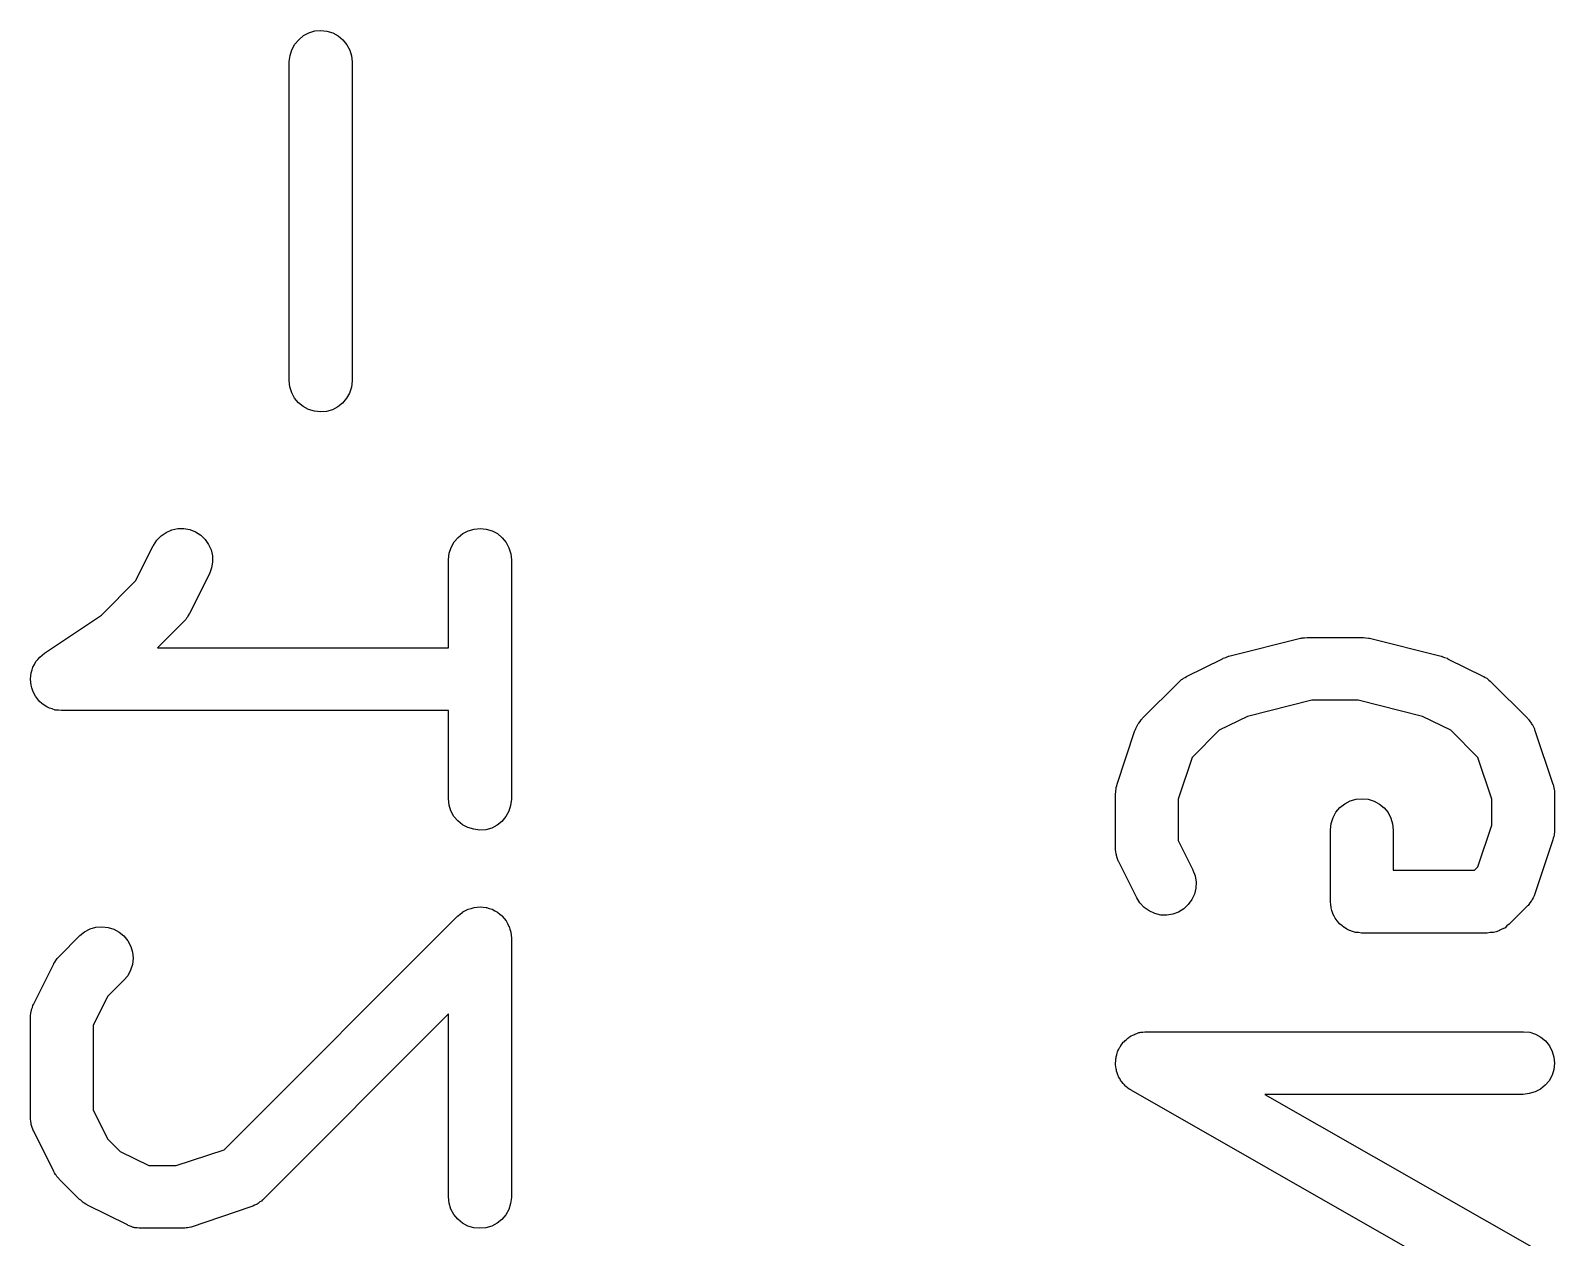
# Model space of a CAD drawing. Extents: x 57 to 139, y -149 to -36.
# Drawn here: x 85.356 to 89.001, y -146.083 to -143.197 of the extents above; entities that cross this region are included whole.
import ezdxf

# ---------------------------------------------------------------- set-up
doc = ezdxf.new("R2010")
doc.units = 0
doc.layers.add('BLACK', color=7, linetype='CONTINUOUS')

msp = doc.modelspace()

# ---------------------------------------------------------------- linework, layer by layer
at = {"layer": 'BLACK', "linetype": 'CONTINUOUS'}
for p, q in [((86.0223, -143.203), (86.0364, -143.198)), ((86.0364, -143.198), (86.051, -143.197)), ((86.051, -143.197), (86.0655, -143.199)), ((86.0655, -143.199), (86.0795, -143.203)), ((85.9815, -143.243), (85.9885, -143.23)), ((85.9885, -143.23), (85.998, -143.219)), ((85.998, -143.219), (86.0094, -143.209)), ((86.0094, -143.209), (86.0223, -143.203)), ((86.0795, -143.203), (86.0924, -143.21)), ((86.0924, -143.21), (86.1036, -143.219)), ((86.1036, -143.219), (86.1129, -143.231)), ((86.1129, -143.231), (86.1198, -143.244)), ((85.9754, -143.271), (85.9771, -143.257)), ((85.9754, -143.272), (85.9754, -143.271)), ((85.9754, -144.034), (85.9754, -143.272)), ((85.9771, -143.257), (85.9815, -143.243)), ((86.1198, -143.244), (86.124, -143.258)), ((86.124, -143.258), (86.1254, -143.272)), ((86.1254, -143.272), (86.1254, -144.034)), ((85.9769, -144.049), (85.9754, -144.034)), ((86.1254, -144.035), (86.1238, -144.05)), ((86.1254, -144.034), (86.1254, -144.035)), ((85.9811, -144.063), (85.9769, -144.049)), ((85.988, -144.076), (85.9811, -144.063)), ((86.1194, -144.064), (86.1123, -144.076)), ((86.1238, -144.05), (86.1194, -144.064)), ((85.9972, -144.087), (85.988, -144.076)), ((86.0085, -144.096), (85.9972, -144.087)), ((86.0214, -144.103), (86.0085, -144.096)), ((86.0353, -144.107), (86.0214, -144.103)), ((86.0499, -144.109), (86.0353, -144.107)), ((86.0645, -144.108), (86.0499, -144.109)), ((86.0785, -144.104), (86.0645, -144.108)), ((86.0915, -144.097), (86.0785, -144.104)), ((86.1029, -144.088), (86.0915, -144.097)), ((86.1123, -144.076), (86.1029, -144.088)), ((85.6687, -144.405), (85.6807, -144.397)), ((85.6807, -144.397), (85.6941, -144.391)), ((85.6941, -144.391), (85.7084, -144.388)), ((85.7084, -144.388), (85.7231, -144.388)), ((85.7231, -144.388), (85.7375, -144.39)), ((85.7375, -144.39), (85.7511, -144.396)), ((85.7511, -144.396), (85.7634, -144.404)), ((86.3789, -144.409), (86.3903, -144.4)), ((86.3903, -144.4), (86.4033, -144.393)), ((86.4033, -144.393), (86.4173, -144.389)), ((86.4173, -144.389), (86.4319, -144.388)), ((86.4319, -144.388), (86.4465, -144.389)), ((86.4465, -144.389), (86.4604, -144.393)), ((86.4604, -144.393), (86.4733, -144.4)), ((86.4733, -144.4), (86.4846, -144.41)), ((85.6078, -144.513), (85.65, -144.429)), ((85.65, -144.429), (85.6505, -144.428)), ((85.6505, -144.428), (85.6585, -144.416)), ((85.6585, -144.416), (85.6687, -144.405)), ((85.7634, -144.404), (85.774, -144.414)), ((85.774, -144.414), (85.7824, -144.426)), ((85.7824, -144.426), (85.7883, -144.439)), ((85.7883, -144.439), (85.7915, -144.453)), ((86.358, -144.447), (86.3624, -144.433)), ((86.3624, -144.433), (86.3695, -144.42)), ((86.3695, -144.42), (86.3789, -144.409)), ((86.4846, -144.41), (86.4938, -144.421)), ((86.4938, -144.421), (86.5007, -144.434)), ((86.5007, -144.434), (86.505, -144.448)), ((85.7919, -144.468), (85.7894, -144.482)), ((85.7915, -144.453), (85.7919, -144.468)), ((86.3564, -144.462), (86.358, -144.447)), ((86.3564, -144.463), (86.3564, -144.462)), ((86.3564, -144.673), (86.3564, -144.463)), ((86.505, -144.448), (86.5064, -144.463)), ((86.5064, -144.463), (86.5064, -145.034)), ((85.7842, -144.496), (85.7366, -144.591)), ((85.7894, -144.482), (85.7842, -144.496)), ((85.5265, -144.595), (85.6078, -144.513)), ((85.3898, -144.686), (85.5265, -144.595)), ((85.7225, -144.611), (85.6601, -144.673)), ((85.7252, -144.608), (85.7225, -144.611)), ((85.7281, -144.605), (85.7252, -144.608)), ((85.7298, -144.602), (85.7281, -144.605)), ((85.7318, -144.6), (85.7298, -144.602)), ((85.7338, -144.596), (85.7318, -144.6)), ((85.7361, -144.592), (85.7338, -144.596)), ((85.7366, -144.591), (85.7361, -144.592)), ((88.2222, -144.693), (88.3937, -144.65)), ((88.3937, -144.65), (88.3947, -144.65)), ((88.3947, -144.65), (88.396, -144.65)), ((88.396, -144.65), (88.3973, -144.649)), ((88.3973, -144.649), (88.4032, -144.649)), ((88.4032, -144.649), (88.4092, -144.648)), ((88.4092, -144.648), (88.4105, -144.648)), ((88.4105, -144.648), (88.4119, -144.648)), ((88.4119, -144.648), (88.5404, -144.648)), ((88.5404, -144.648), (88.5415, -144.648)), ((88.5415, -144.648), (88.5428, -144.648)), ((88.5428, -144.648), (88.5441, -144.648)), ((88.5441, -144.648), (88.5501, -144.649)), ((88.5501, -144.649), (88.556, -144.65)), ((88.556, -144.65), (88.5573, -144.65)), ((88.5573, -144.65), (88.5586, -144.65)), ((88.5586, -144.65), (88.73, -144.693)), ((85.3785, -144.695), (85.3841, -144.691)), ((85.3841, -144.691), (85.3898, -144.686)), ((85.6601, -144.673), (86.3564, -144.673)), ((88.2151, -144.696), (88.2216, -144.693)), ((88.2216, -144.693), (88.2219, -144.693)), ((88.2219, -144.693), (88.2222, -144.693)), ((88.73, -144.693), (88.7311, -144.693)), ((88.7311, -144.693), (88.7314, -144.693)), ((88.7314, -144.693), (88.7317, -144.694)), ((88.7317, -144.694), (88.7382, -144.696)), ((85.3579, -144.733), (85.3601, -144.726)), ((85.3601, -144.726), (85.3622, -144.719)), ((85.3622, -144.719), (85.3658, -144.713)), ((85.3622, -144.719), (85.3622, -144.719)), ((85.3622, -144.719), (85.3622, -144.719)), ((85.3658, -144.713), (85.3691, -144.706)), ((85.3691, -144.706), (85.3692, -144.706)), ((85.3692, -144.706), (85.3738, -144.701)), ((85.3692, -144.706), (85.3692, -144.706)), ((85.3738, -144.701), (85.3784, -144.695)), ((85.3784, -144.695), (85.3785, -144.695)), ((85.3785, -144.695), (85.3785, -144.695)), ((88.1212, -144.742), (88.2069, -144.699)), ((88.2069, -144.699), (88.2078, -144.698)), ((88.2078, -144.698), (88.2082, -144.698)), ((88.2082, -144.698), (88.2085, -144.698)), ((88.2085, -144.698), (88.2151, -144.696)), ((88.7382, -144.696), (88.7448, -144.698)), ((88.7448, -144.698), (88.7451, -144.699)), ((88.7451, -144.699), (88.7454, -144.699)), ((88.7454, -144.699), (88.8311, -144.742)), ((85.3564, -144.748), (85.3572, -144.74)), ((85.3571, -144.755), (85.3564, -144.748)), ((85.3564, -144.748), (85.3564, -144.748)), ((85.3564, -144.748), (85.3564, -144.748)), ((85.3577, -144.762), (85.3571, -144.755)), ((85.3572, -144.74), (85.3579, -144.733)), ((85.3598, -144.769), (85.3577, -144.762)), ((85.3577, -144.762), (85.3577, -144.762)), ((85.3577, -144.762), (85.3577, -144.762)), ((85.3579, -144.733), (85.3579, -144.733)), ((85.3579, -144.733), (85.3579, -144.733)), ((88.016, -144.841), (88.1017, -144.756)), ((88.1017, -144.756), (88.1024, -144.755)), ((88.1024, -144.755), (88.1057, -144.752)), ((88.1057, -144.752), (88.1088, -144.749)), ((88.1088, -144.749), (88.1114, -144.748)), ((88.1114, -144.748), (88.1139, -144.746)), ((88.1139, -144.746), (88.1176, -144.744)), ((88.1176, -144.744), (88.1212, -144.742)), ((88.8311, -144.742), (88.832, -144.742)), ((88.832, -144.742), (88.8356, -144.744)), ((88.8356, -144.744), (88.8393, -144.746)), ((88.8393, -144.746), (88.8417, -144.748)), ((88.8417, -144.748), (88.8443, -144.75)), ((88.8443, -144.75), (88.8473, -144.753)), ((88.8473, -144.753), (88.8506, -144.756)), ((88.8506, -144.756), (88.9363, -144.841)), ((85.3618, -144.776), (85.3598, -144.769)), ((85.3619, -144.776), (85.3618, -144.776)), ((85.3653, -144.783), (85.3619, -144.776)), ((85.3619, -144.776), (85.3619, -144.776)), ((85.3686, -144.789), (85.3653, -144.783)), ((85.3687, -144.789), (85.3686, -144.789)), ((85.3733, -144.795), (85.3687, -144.789)), ((85.3687, -144.789), (85.3687, -144.789)), ((85.3778, -144.801), (85.3733, -144.795)), ((85.3779, -144.801), (85.3778, -144.801)), ((85.3778, -144.801), (85.3778, -144.801)), ((85.3835, -144.806), (85.3779, -144.801)), ((88.4211, -144.798), (88.2666, -144.837)), ((88.5312, -144.798), (88.4211, -144.798)), ((88.6857, -144.837), (88.5312, -144.798)), ((85.389, -144.81), (85.3835, -144.806)), ((85.3891, -144.81), (85.389, -144.81)), ((85.3952, -144.814), (85.3891, -144.81)), ((85.3891, -144.81), (85.3891, -144.81)), ((85.4018, -144.817), (85.3952, -144.814)), ((85.4019, -144.817), (85.4018, -144.817)), ((85.4086, -144.819), (85.4019, -144.817)), ((85.4019, -144.817), (85.4019, -144.817)), ((85.4158, -144.822), (85.4086, -144.819)), ((85.4159, -144.822), (85.4158, -144.822)), ((85.4158, -144.822), (85.4158, -144.822)), ((85.4232, -144.822), (85.4159, -144.822)), ((85.4303, -144.823), (85.4232, -144.822)), ((85.4304, -144.823), (85.4303, -144.823)), ((85.4305, -144.823), (85.4304, -144.823)), ((85.4304, -144.823), (85.4304, -144.823)), ((85.4314, -144.823), (85.4305, -144.823)), ((86.3564, -144.823), (85.4314, -144.823)), ((86.3564, -145.034), (86.3564, -144.823)), ((88.2666, -144.837), (88.1991, -144.87)), ((88.7531, -144.87), (88.6857, -144.837)), ((87.955, -144.999), (87.9978, -144.871)), ((87.9978, -144.871), (87.9982, -144.87)), ((87.9982, -144.87), (87.9991, -144.868)), ((87.9991, -144.868), (87.9998, -144.866)), ((87.9998, -144.866), (88.0022, -144.861)), ((88.0022, -144.861), (88.0043, -144.856)), ((88.0043, -144.856), (88.0056, -144.855)), ((88.0056, -144.855), (88.0067, -144.853)), ((88.0067, -144.853), (88.0099, -144.849)), ((88.0099, -144.849), (88.0129, -144.845)), ((88.0129, -144.845), (88.0146, -144.843)), ((88.0146, -144.843), (88.016, -144.841)), ((88.1991, -144.87), (88.1346, -144.935)), ((88.8177, -144.935), (88.7531, -144.87)), ((88.9363, -144.841), (88.9371, -144.842)), ((88.9371, -144.842), (88.9384, -144.844)), ((88.9384, -144.844), (88.94, -144.845)), ((88.94, -144.845), (88.943, -144.85)), ((88.943, -144.85), (88.9462, -144.854)), ((88.9462, -144.854), (88.9472, -144.856)), ((88.9472, -144.856), (88.9485, -144.857)), ((88.9485, -144.857), (88.9506, -144.862)), ((88.9506, -144.862), (88.9529, -144.867)), ((88.9529, -144.867), (88.9535, -144.869)), ((88.9535, -144.869), (88.9544, -144.871)), ((88.9544, -144.871), (88.9973, -144.999)), ((88.1346, -144.935), (88.1011, -145.035)), ((88.8511, -145.035), (88.8177, -144.935)), ((87.9511, -145.022), (87.9516, -145.018)), ((87.9511, -145.023), (87.9511, -145.022)), ((87.9516, -145.018), (87.9517, -145.014)), ((87.9517, -145.014), (87.9524, -145.011)), ((87.9524, -145.011), (87.9528, -145.007)), ((87.9528, -145.007), (87.9541, -145.003)), ((87.9541, -145.003), (87.955, -144.999)), ((88.9973, -144.999), (88.9976, -145)), ((88.9976, -145), (88.9985, -145.004)), ((88.9985, -145.004), (88.9997, -145.008)), ((88.9997, -145.008), (89, -145.012)), ((89, -145.012), (89.0007, -145.015)), ((89.0007, -145.015), (89.0007, -145.019)), ((89.0007, -145.019), (89.0011, -145.023)), ((86.3578, -145.049), (86.3564, -145.034)), ((86.362, -145.063), (86.3578, -145.049)), ((86.5047, -145.05), (86.5003, -145.064)), ((86.5064, -145.035), (86.5047, -145.05)), ((86.5064, -145.034), (86.5064, -145.035)), ((87.9511, -145.152), (87.9511, -145.023)), ((88.1011, -145.035), (88.1011, -145.134)), ((88.4785, -145.066), (88.488, -145.055)), ((88.488, -145.055), (88.4994, -145.046)), ((88.4994, -145.046), (88.5123, -145.039)), ((88.5123, -145.039), (88.5264, -145.035)), ((88.5264, -145.035), (88.541, -145.034)), ((88.541, -145.034), (88.5555, -145.035)), ((88.5555, -145.035), (88.5695, -145.04)), ((88.5695, -145.04), (88.5824, -145.047)), ((88.5824, -145.047), (88.5936, -145.056)), ((88.5936, -145.056), (88.6029, -145.067)), ((88.8511, -145.097), (88.8511, -145.035)), ((89.0011, -145.023), (89.0011, -145.109)), ((86.3689, -145.076), (86.362, -145.063)), ((86.3782, -145.087), (86.3689, -145.076)), ((86.3894, -145.096), (86.3782, -145.087)), ((86.4839, -145.088), (86.4724, -145.097)), ((86.4933, -145.076), (86.4839, -145.088)), ((86.5003, -145.064), (86.4933, -145.076)), ((88.4654, -145.108), (88.4671, -145.093)), ((88.4671, -145.093), (88.4715, -145.079)), ((88.4715, -145.079), (88.4785, -145.066)), ((88.6029, -145.067), (88.6098, -145.08)), ((88.6098, -145.08), (88.614, -145.094)), ((88.614, -145.094), (88.6154, -145.109)), ((86.4023, -145.103), (86.3894, -145.096)), ((86.4163, -145.107), (86.4023, -145.103)), ((86.4309, -145.109), (86.4163, -145.107)), ((86.4454, -145.108), (86.4309, -145.109)), ((86.4595, -145.104), (86.4454, -145.108)), ((86.4724, -145.097), (86.4595, -145.104)), ((88.4654, -145.109), (88.4654, -145.108)), ((88.4654, -145.28), (88.4654, -145.109)), ((88.6154, -145.109), (88.6154, -145.205)), ((88.8177, -145.197), (88.8511, -145.097)), ((88.9982, -145.128), (88.9973, -145.132)), ((88.9995, -145.124), (88.9982, -145.128)), ((88.9999, -145.121), (88.9995, -145.124)), ((89.0005, -145.118), (88.9999, -145.121)), ((89.0007, -145.114), (89.0005, -145.118)), ((89.0011, -145.11), (89.0007, -145.114)), ((89.0011, -145.109), (89.0011, -145.11)), ((87.9514, -145.154), (87.9511, -145.152)), ((87.9513, -145.156), (87.9514, -145.154)), ((87.9521, -145.161), (87.9513, -145.156)), ((87.9526, -145.166), (87.9521, -145.161)), ((87.9532, -145.168), (87.9526, -145.166)), ((87.9536, -145.17), (87.9532, -145.168)), ((88.1011, -145.134), (88.1361, -145.204)), ((88.9973, -145.132), (88.9544, -145.261)), ((87.9553, -145.175), (87.9536, -145.17)), ((87.9568, -145.18), (87.9553, -145.175)), ((87.9578, -145.182), (87.9568, -145.18)), ((87.9586, -145.184), (87.9578, -145.182)), ((87.9591, -145.185), (87.9586, -145.184)), ((88.0019, -145.271), (87.9591, -145.185)), ((88.1361, -145.204), (88.1365, -145.205)), ((88.8094, -145.205), (88.8177, -145.197)), ((88.1365, -145.205), (88.1416, -145.218)), ((88.1416, -145.218), (88.1439, -145.233)), ((88.1439, -145.233), (88.1433, -145.248)), ((88.6154, -145.205), (88.8094, -145.205)), ((88.0097, -145.283), (88.0019, -145.271)), ((88.1338, -145.275), (88.1252, -145.287)), ((88.1399, -145.262), (88.1338, -145.275)), ((88.1433, -145.248), (88.1399, -145.262)), ((88.9467, -145.277), (88.9456, -145.279)), ((88.9479, -145.275), (88.9467, -145.277)), ((88.9501, -145.271), (88.9479, -145.275)), ((88.9525, -145.266), (88.9501, -145.271)), ((88.9532, -145.264), (88.9525, -145.266)), ((88.9541, -145.262), (88.9532, -145.264)), ((88.9544, -145.261), (88.9541, -145.262)), ((85.8194, -145.873), (86.3783, -145.314)), ((86.3783, -145.314), (86.3789, -145.314)), ((86.3789, -145.314), (86.3789, -145.314)), ((86.3789, -145.314), (86.3789, -145.314)), ((86.3789, -145.314), (86.3791, -145.314)), ((86.3791, -145.314), (86.3848, -145.309)), ((86.3848, -145.309), (86.3903, -145.305)), ((86.3903, -145.305), (86.3904, -145.305)), ((86.3904, -145.305), (86.3905, -145.304)), ((86.3905, -145.304), (86.3969, -145.301)), ((86.3969, -145.301), (86.4033, -145.298)), ((86.4033, -145.298), (86.4034, -145.298)), ((86.4034, -145.298), (86.4035, -145.298)), ((86.4035, -145.298), (86.4104, -145.296)), ((86.4104, -145.296), (86.4173, -145.294)), ((86.4173, -145.294), (86.4175, -145.294)), ((86.4175, -145.294), (86.4176, -145.294)), ((86.4176, -145.294), (86.4249, -145.293)), ((86.4249, -145.293), (86.4319, -145.292)), ((86.4319, -145.292), (86.432, -145.292)), ((86.432, -145.292), (86.4322, -145.292)), ((86.4322, -145.292), (86.4392, -145.293)), ((86.4392, -145.293), (86.4465, -145.294)), ((86.4465, -145.294), (86.4466, -145.294)), ((86.4466, -145.294), (86.4467, -145.294)), ((86.4467, -145.294), (86.4534, -145.296)), ((86.4534, -145.296), (86.4604, -145.298)), ((86.4604, -145.298), (86.4606, -145.298)), ((86.4606, -145.298), (86.4607, -145.298)), ((86.4607, -145.298), (86.467, -145.302)), ((86.467, -145.302), (86.4733, -145.305)), ((86.4733, -145.305), (86.4734, -145.305)), ((86.4734, -145.305), (86.4735, -145.305)), ((86.4735, -145.305), (86.4789, -145.31)), ((86.4789, -145.31), (86.4846, -145.314)), ((86.4846, -145.314), (86.4847, -145.315)), ((88.0198, -145.294), (88.0097, -145.283)), ((88.0317, -145.302), (88.0198, -145.294)), ((88.045, -145.308), (88.0317, -145.302)), ((88.0593, -145.312), (88.045, -145.308)), ((88.0739, -145.312), (88.0593, -145.312)), ((88.0884, -145.31), (88.0739, -145.312)), ((88.1021, -145.305), (88.0884, -145.31)), ((88.1145, -145.297), (88.1021, -145.305)), ((88.1252, -145.287), (88.1145, -145.297)), ((88.4661, -145.287), (88.4654, -145.28)), ((88.4668, -145.294), (88.4661, -145.287)), ((88.4669, -145.295), (88.4668, -145.294)), ((88.4668, -145.294), (88.4668, -145.294)), ((88.4689, -145.301), (88.4669, -145.295)), ((88.4709, -145.308), (88.4689, -145.301)), ((88.471, -145.308), (88.4709, -145.308)), ((88.4711, -145.309), (88.471, -145.308)), ((88.4744, -145.315), (88.4711, -145.309)), ((88.9363, -145.29), (88.8935, -145.333)), ((88.9377, -145.289), (88.9363, -145.29)), ((88.9393, -145.287), (88.9377, -145.289)), ((88.9424, -145.283), (88.9393, -145.287)), ((88.9456, -145.279), (88.9424, -145.283)), ((85.4858, -145.352), (85.4988, -145.345)), ((85.4988, -145.345), (85.5128, -145.341)), ((85.5128, -145.341), (85.5274, -145.34)), ((85.5274, -145.34), (85.542, -145.342)), ((85.542, -145.342), (85.5559, -145.346)), ((85.5559, -145.346), (85.5688, -145.353)), ((86.4847, -145.315), (86.4848, -145.315)), ((86.4848, -145.315), (86.4892, -145.32)), ((86.4892, -145.32), (86.4938, -145.326)), ((86.4938, -145.326), (86.4939, -145.326)), ((86.4939, -145.326), (86.494, -145.326)), ((86.494, -145.326), (86.4974, -145.332)), ((86.4974, -145.332), (86.5007, -145.339)), ((86.5007, -145.339), (86.5008, -145.339)), ((86.5008, -145.339), (86.5008, -145.339)), ((86.5008, -145.339), (86.5029, -145.346)), ((86.5029, -145.346), (86.505, -145.353)), ((88.4777, -145.321), (88.4744, -145.315)), ((88.4778, -145.321), (88.4777, -145.321)), ((88.478, -145.322), (88.4778, -145.321)), ((88.4825, -145.327), (88.478, -145.322)), ((88.4868, -145.333), (88.4825, -145.327)), ((88.487, -145.333), (88.4868, -145.333)), ((88.4872, -145.333), (88.487, -145.333)), ((88.4926, -145.337), (88.4872, -145.333)), ((88.4981, -145.342), (88.4926, -145.337)), ((88.4983, -145.342), (88.4981, -145.342)), ((88.4985, -145.342), (88.4983, -145.342)), ((88.5047, -145.346), (88.4985, -145.342)), ((88.5109, -145.349), (88.5047, -145.346)), ((88.5111, -145.349), (88.5109, -145.349)), ((88.5114, -145.349), (88.5111, -145.349)), ((88.5181, -145.351), (88.5114, -145.349)), ((88.8683, -145.35), (88.8616, -145.352)), ((88.8686, -145.35), (88.8683, -145.35)), ((88.869, -145.349), (88.8686, -145.35)), ((88.8751, -145.346), (88.869, -145.349)), ((88.8813, -145.343), (88.8751, -145.346)), ((88.8816, -145.343), (88.8813, -145.343)), ((88.8819, -145.343), (88.8816, -145.343)), ((88.8873, -145.338), (88.8819, -145.343)), ((88.8927, -145.334), (88.8873, -145.338)), ((88.8933, -145.333), (88.8927, -145.334)), ((88.8935, -145.333), (88.8933, -145.333)), ((88.8933, -145.333), (88.8933, -145.333)), ((88.8933, -145.333), (88.8933, -145.333)), ((85.426, -145.41), (85.4736, -145.362)), ((85.4736, -145.362), (85.4743, -145.361)), ((85.4743, -145.361), (85.4858, -145.352)), ((85.5688, -145.353), (85.58, -145.362)), ((85.58, -145.362), (85.5892, -145.374)), ((85.5892, -145.374), (85.5961, -145.387)), ((85.5961, -145.387), (85.6002, -145.401)), ((86.505, -145.353), (86.505, -145.353)), ((86.505, -145.353), (86.505, -145.353)), ((86.505, -145.353), (86.5057, -145.36)), ((86.5057, -145.36), (86.5064, -145.367)), ((86.5064, -145.367), (86.5064, -145.986)), ((88.5248, -145.354), (88.5181, -145.351)), ((88.5251, -145.354), (88.5248, -145.354)), ((88.5253, -145.354), (88.5251, -145.354)), ((88.5323, -145.354), (88.5253, -145.354)), ((88.5394, -145.355), (88.5323, -145.354)), ((88.5399, -145.355), (88.5394, -145.355)), ((88.5404, -145.355), (88.5399, -145.355)), ((88.5399, -145.355), (88.5399, -145.355)), ((88.5399, -145.355), (88.5399, -145.355)), ((88.8404, -145.355), (88.5404, -145.355)), ((88.8473, -145.354), (88.8404, -145.355)), ((88.8542, -145.354), (88.8473, -145.354)), ((88.8546, -145.354), (88.8542, -145.354)), ((88.855, -145.354), (88.8546, -145.354)), ((88.8616, -145.352), (88.855, -145.354)), ((85.4147, -145.425), (85.4167, -145.421)), ((85.4167, -145.421), (85.4187, -145.418)), ((85.4187, -145.418), (85.4204, -145.416)), ((85.4204, -145.416), (85.4233, -145.413)), ((85.4233, -145.413), (85.426, -145.41)), ((85.6016, -145.415), (85.6001, -145.43)), ((85.6002, -145.401), (85.6016, -145.415)), ((85.3643, -145.524), (85.4119, -145.429)), ((85.4119, -145.429), (85.4124, -145.428)), ((85.4124, -145.428), (85.4147, -145.425)), ((85.5889, -145.457), (85.5797, -145.468)), ((85.5959, -145.444), (85.5889, -145.457)), ((85.6001, -145.43), (85.5959, -145.444)), ((85.5797, -145.468), (85.5406, -145.507)), ((85.3609, -145.533), (85.3624, -145.528)), ((85.3624, -145.528), (85.3635, -145.526)), ((85.3635, -145.526), (85.3643, -145.524)), ((85.5406, -145.507), (85.5064, -145.576)), ((85.3564, -145.557), (85.3566, -145.555)), ((85.3564, -145.558), (85.3564, -145.557)), ((85.3564, -145.796), (85.3564, -145.558)), ((85.3566, -145.552), (85.3574, -145.547)), ((85.3566, -145.555), (85.3566, -145.552)), ((85.3574, -145.547), (85.358, -145.542)), ((85.358, -145.542), (85.3587, -145.54)), ((85.3587, -145.54), (85.3591, -145.538)), ((85.3591, -145.538), (85.3609, -145.533)), ((86.3564, -145.548), (85.913, -145.992)), ((86.3564, -145.986), (86.3564, -145.548)), ((85.5064, -145.576), (85.5064, -145.778)), ((87.9805, -145.606), (87.9827, -145.605)), ((87.9827, -145.605), (87.9846, -145.603)), ((87.9846, -145.603), (87.9889, -145.601)), ((87.9889, -145.601), (87.993, -145.599)), ((87.993, -145.599), (87.9953, -145.598)), ((87.9953, -145.598), (87.9976, -145.597)), ((87.9976, -145.597), (88.0022, -145.595)), ((88.0022, -145.595), (88.0067, -145.593)), ((88.0067, -145.593), (88.0092, -145.593)), ((88.0092, -145.593), (88.0116, -145.592)), ((88.0116, -145.592), (88.0164, -145.592)), ((88.0164, -145.592), (88.0211, -145.591)), ((88.0211, -145.591), (88.0236, -145.591)), ((88.0236, -145.591), (88.0261, -145.591)), ((88.0261, -145.591), (88.9261, -145.591)), ((88.9261, -145.591), (88.9272, -145.591)), ((88.9272, -145.591), (88.9417, -145.592)), ((88.9417, -145.592), (88.9557, -145.597)), ((88.9557, -145.597), (88.9685, -145.604)), ((88.9685, -145.604), (88.9797, -145.613)), ((87.9541, -145.646), (87.9552, -145.642)), ((87.9552, -145.642), (87.9563, -145.639)), ((87.9563, -145.639), (87.957, -145.637)), ((87.957, -145.637), (87.9593, -145.633)), ((87.9593, -145.633), (87.9613, -145.628)), ((87.9613, -145.628), (87.9628, -145.626)), ((87.9628, -145.626), (87.964, -145.624)), ((87.964, -145.624), (87.967, -145.62)), ((87.967, -145.62), (87.9698, -145.616)), ((87.9698, -145.616), (87.9717, -145.615)), ((87.9717, -145.615), (87.9733, -145.613)), ((87.9733, -145.613), (87.977, -145.61)), ((87.977, -145.61), (87.9805, -145.606)), ((88.9797, -145.613), (88.9889, -145.625)), ((88.9889, -145.625), (88.9957, -145.638)), ((88.9957, -145.638), (88.9998, -145.652)), ((87.9511, -145.665), (87.9516, -145.661)), ((87.9514, -145.668), (87.9511, -145.665)), ((87.9513, -145.67), (87.9514, -145.668)), ((87.952, -145.675), (87.9513, -145.67)), ((87.9516, -145.661), (87.9518, -145.656)), ((87.9518, -145.656), (87.9524, -145.653)), ((87.9525, -145.68), (87.952, -145.675)), ((87.9524, -145.653), (87.9527, -145.651)), ((87.9527, -145.651), (87.9541, -145.646)), ((89.0011, -145.666), (88.9996, -145.681)), ((88.9998, -145.652), (89.0011, -145.666)), ((87.9532, -145.682), (87.9525, -145.68)), ((87.9536, -145.685), (87.9532, -145.682)), ((87.9552, -145.689), (87.9536, -145.685)), ((87.9566, -145.694), (87.9552, -145.689)), ((87.9578, -145.696), (87.9566, -145.694)), ((87.9586, -145.699), (87.9578, -145.696)), ((87.9612, -145.703), (87.9586, -145.699)), ((87.9634, -145.707), (87.9612, -145.703)), ((87.965, -145.709), (87.9634, -145.707)), ((87.9663, -145.711), (87.965, -145.709)), ((87.9695, -145.715), (87.9663, -145.711)), ((87.9726, -145.718), (87.9695, -145.715)), ((88.9883, -145.708), (88.979, -145.719)), ((88.9953, -145.695), (88.9883, -145.708)), ((88.9996, -145.681), (88.9953, -145.695)), ((87.9745, -145.72), (87.9726, -145.718)), ((87.9762, -145.722), (87.9745, -145.72)), ((87.9801, -145.725), (87.9762, -145.722)), ((87.9838, -145.728), (87.9801, -145.725)), ((87.986, -145.729), (87.9838, -145.728)), ((87.988, -145.73), (87.986, -145.729)), ((87.9889, -145.731), (87.988, -145.73)), ((88.6437, -146.105), (87.9889, -145.731)), ((88.9261, -145.741), (88.3086, -145.741)), ((88.3086, -145.741), (88.9634, -146.115)), ((88.9407, -145.739), (88.9261, -145.741)), ((88.9547, -145.735), (88.9407, -145.739)), ((88.9676, -145.728), (88.9547, -145.735)), ((88.979, -145.719), (88.9676, -145.728)), ((85.5064, -145.778), (85.5406, -145.847)), ((85.3566, -145.798), (85.3564, -145.796)), ((85.3565, -145.8), (85.3566, -145.798)), ((85.3573, -145.805), (85.3565, -145.8)), ((85.3578, -145.81), (85.3573, -145.805)), ((85.3584, -145.813), (85.3578, -145.81)), ((85.3588, -145.815), (85.3584, -145.813)), ((85.3606, -145.82), (85.3588, -145.815)), ((85.362, -145.824), (85.3606, -145.82)), ((85.3631, -145.826), (85.362, -145.824)), ((85.3638, -145.829), (85.3631, -145.826)), ((85.3643, -145.829), (85.3638, -145.829)), ((85.4119, -145.925), (85.3643, -145.829)), ((85.5406, -145.847), (85.571, -145.877)), ((85.571, -145.877), (85.6396, -145.911)), ((85.7049, -145.911), (85.8194, -145.873)), ((85.4142, -145.928), (85.4119, -145.925)), ((85.4161, -145.932), (85.4142, -145.928)), ((85.418, -145.934), (85.4161, -145.932)), ((85.6396, -145.911), (85.7049, -145.911)), ((85.4197, -145.937), (85.418, -145.934)), ((85.4226, -145.94), (85.4197, -145.937)), ((85.4252, -145.943), (85.4226, -145.94)), ((85.426, -145.944), (85.4252, -145.943)), ((85.4736, -145.992), (85.426, -145.944)), ((85.4768, -145.994), (85.4736, -145.992)), ((85.4799, -145.997), (85.4768, -145.994)), ((85.4825, -145.999), (85.4799, -145.997)), ((85.4849, -146.001), (85.4825, -145.999)), ((85.4886, -146.003), (85.4849, -146.001)), ((85.4921, -146.005), (85.4886, -146.003)), ((85.4931, -146.006), (85.4921, -146.005)), ((85.5883, -146.053), (85.4931, -146.006)), ((85.8924, -146.006), (85.8878, -146.008)), ((85.897, -146.004), (85.8924, -146.006)), ((85.8988, -146.003), (85.897, -146.004)), ((85.9008, -146.002), (85.8988, -146.003)), ((85.9048, -145.998), (85.9008, -146.002)), ((85.909, -145.996), (85.9048, -145.998)), ((85.9105, -145.994), (85.909, -145.996)), ((85.9122, -145.993), (85.9105, -145.994)), ((85.913, -145.992), (85.9122, -145.993)), ((86.3578, -146.001), (86.3564, -145.986)), ((86.362, -146.015), (86.3578, -146.001)), ((86.5047, -146.002), (86.5003, -146.016)), ((86.5064, -145.987), (86.5047, -146.002)), ((86.5064, -145.986), (86.5064, -145.987)), ((85.8837, -146.01), (85.7408, -146.058)), ((85.8857, -146.009), (85.8837, -146.01)), ((85.8878, -146.008), (85.8857, -146.009)), ((86.3689, -146.028), (86.362, -146.015)), ((86.3782, -146.039), (86.3689, -146.028)), ((86.3894, -146.049), (86.3782, -146.039)), ((86.4839, -146.04), (86.4724, -146.049)), ((86.4933, -146.029), (86.4839, -146.04)), ((86.5003, -146.016), (86.4933, -146.029)), ((85.5904, -146.054), (85.5883, -146.053)), ((85.5923, -146.055), (85.5904, -146.054)), ((85.5972, -146.057), (85.5923, -146.055)), ((85.602, -146.059), (85.5972, -146.057)), ((85.6042, -146.059), (85.602, -146.059)), ((85.6063, -146.06), (85.6042, -146.059)), ((85.6114, -146.06), (85.6063, -146.06)), ((85.6164, -146.061), (85.6114, -146.06)), ((85.6186, -146.061), (85.6164, -146.061)), ((85.6208, -146.061), (85.6186, -146.061)), ((85.6219, -146.061), (85.6208, -146.061)), ((85.7171, -146.061), (85.6219, -146.061)), ((85.7213, -146.061), (85.7171, -146.061)), ((85.7255, -146.061), (85.7213, -146.061)), ((85.7285, -146.06), (85.7255, -146.061)), ((85.7317, -146.06), (85.7285, -146.06)), ((85.7357, -146.059), (85.7317, -146.06)), ((85.7398, -146.058), (85.7357, -146.059)), ((85.7408, -146.058), (85.7398, -146.058)), ((86.4023, -146.056), (86.3894, -146.049)), ((86.4163, -146.06), (86.4023, -146.056)), ((86.4309, -146.061), (86.4163, -146.06)), ((86.4454, -146.06), (86.4309, -146.061)), ((86.4595, -146.056), (86.4454, -146.06)), ((86.4724, -146.049), (86.4595, -146.056))]:
    msp.add_line(p, q, dxfattribs=at)

doc.saveas('drawing.dxf')
